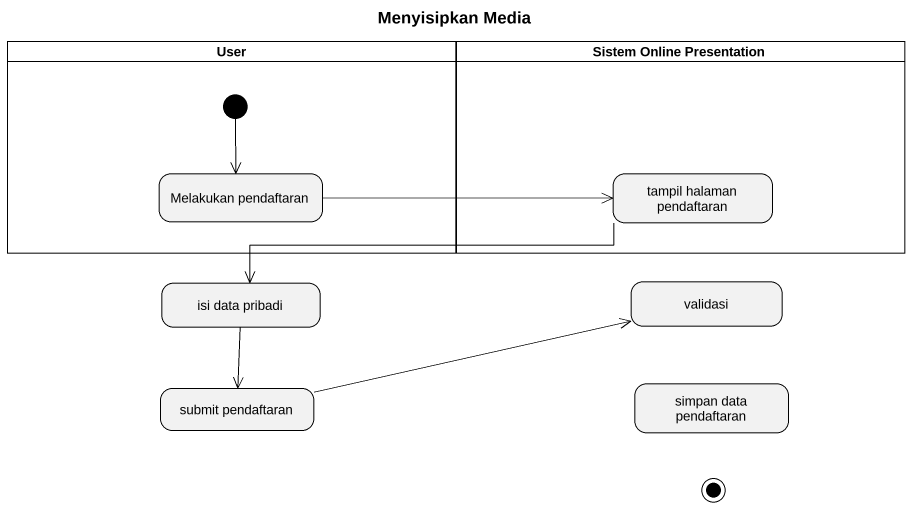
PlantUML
@startuml
title Menyisipkan Media
hide empty description
state User <<partition>> {
  state "Melakukan pendaftaran" as Melakukan_pendaftaran
  [*] --> Melakukan_pendaftaran
}
state "Sistem Online Presentation" as Sistem_Online_Presentation <<partition>> {
  state "tampil halaman pendaftaran" as tampil_halaman_pendaftaran
}
state "isi data pribadi" as isi_data_pribadi
state validasi
state "submit pendaftaran" as submit_pendaftaran
state "simpan data pendaftaran" as simpan_data_pendaftaran
state final1 <<end>>
Melakukan_pendaftaran -right-> tampil_halaman_pendaftaran
tampil_halaman_pendaftaran -left-> isi_data_pribadi
isi_data_pribadi --> submit_pendaftaran
submit_pendaftaran -right-> validasi
@enduml
